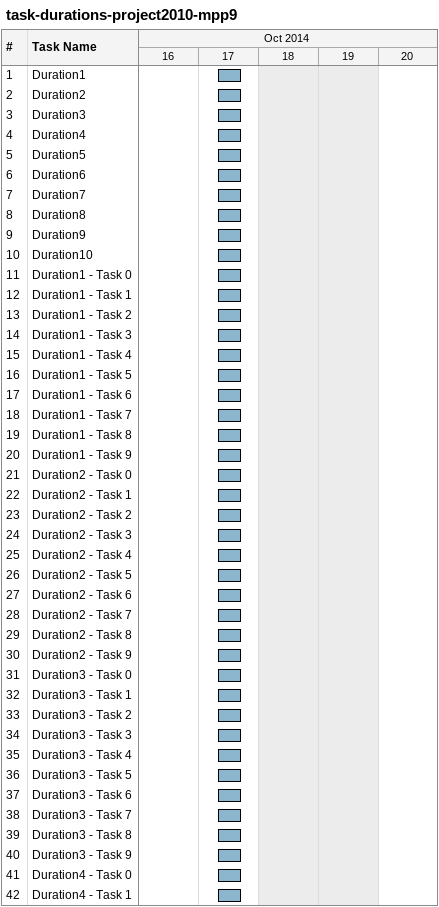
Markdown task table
task-durations-project2010-mpp9

| ID | Task | Start | Finish |
|---|---|---|---|
| 1 | Duration1 | 2014-10-17 | 2014-10-17 |
| 2 | Duration2 | 2014-10-17 | 2014-10-17 |
| 3 | Duration3 | 2014-10-17 | 2014-10-17 |
| 4 | Duration4 | 2014-10-17 | 2014-10-17 |
| 5 | Duration5 | 2014-10-17 | 2014-10-17 |
| 6 | Duration6 | 2014-10-17 | 2014-10-17 |
| 7 | Duration7 | 2014-10-17 | 2014-10-17 |
| 8 | Duration8 | 2014-10-17 | 2014-10-17 |
| 9 | Duration9 | 2014-10-17 | 2014-10-17 |
| 10 | Duration10 | 2014-10-17 | 2014-10-17 |
| 11 | Duration1 - Task 0 | 2014-10-17 | 2014-10-17 |
| 12 | Duration1 - Task 1 | 2014-10-17 | 2014-10-17 |
| 13 | Duration1 - Task 2 | 2014-10-17 | 2014-10-17 |
| 14 | Duration1 - Task 3 | 2014-10-17 | 2014-10-17 |
| 15 | Duration1 - Task 4 | 2014-10-17 | 2014-10-17 |
| 16 | Duration1 - Task 5 | 2014-10-17 | 2014-10-17 |
| 17 | Duration1 - Task 6 | 2014-10-17 | 2014-10-17 |
| 18 | Duration1 - Task 7 | 2014-10-17 | 2014-10-17 |
| 19 | Duration1 - Task 8 | 2014-10-17 | 2014-10-17 |
| 20 | Duration1 - Task 9 | 2014-10-17 | 2014-10-17 |
| 21 | Duration2 - Task 0 | 2014-10-17 | 2014-10-17 |
| 22 | Duration2 - Task 1 | 2014-10-17 | 2014-10-17 |
| 23 | Duration2 - Task 2 | 2014-10-17 | 2014-10-17 |
| 24 | Duration2 - Task 3 | 2014-10-17 | 2014-10-17 |
| 25 | Duration2 - Task 4 | 2014-10-17 | 2014-10-17 |
| 26 | Duration2 - Task 5 | 2014-10-17 | 2014-10-17 |
| 27 | Duration2 - Task 6 | 2014-10-17 | 2014-10-17 |
| 28 | Duration2 - Task 7 | 2014-10-17 | 2014-10-17 |
| 29 | Duration2 - Task 8 | 2014-10-17 | 2014-10-17 |
| 30 | Duration2 - Task 9 | 2014-10-17 | 2014-10-17 |
| 31 | Duration3 - Task 0 | 2014-10-17 | 2014-10-17 |
| 32 | Duration3 - Task 1 | 2014-10-17 | 2014-10-17 |
| 33 | Duration3 - Task 2 | 2014-10-17 | 2014-10-17 |
| 34 | Duration3 - Task 3 | 2014-10-17 | 2014-10-17 |
| 35 | Duration3 - Task 4 | 2014-10-17 | 2014-10-17 |
| 36 | Duration3 - Task 5 | 2014-10-17 | 2014-10-17 |
| 37 | Duration3 - Task 6 | 2014-10-17 | 2014-10-17 |
| 38 | Duration3 - Task 7 | 2014-10-17 | 2014-10-17 |
| 39 | Duration3 - Task 8 | 2014-10-17 | 2014-10-17 |
| 40 | Duration3 - Task 9 | 2014-10-17 | 2014-10-17 |
| 41 | Duration4 - Task 0 | 2014-10-17 | 2014-10-17 |
| 42 | Duration4 - Task 1 | 2014-10-17 | 2014-10-17 |
